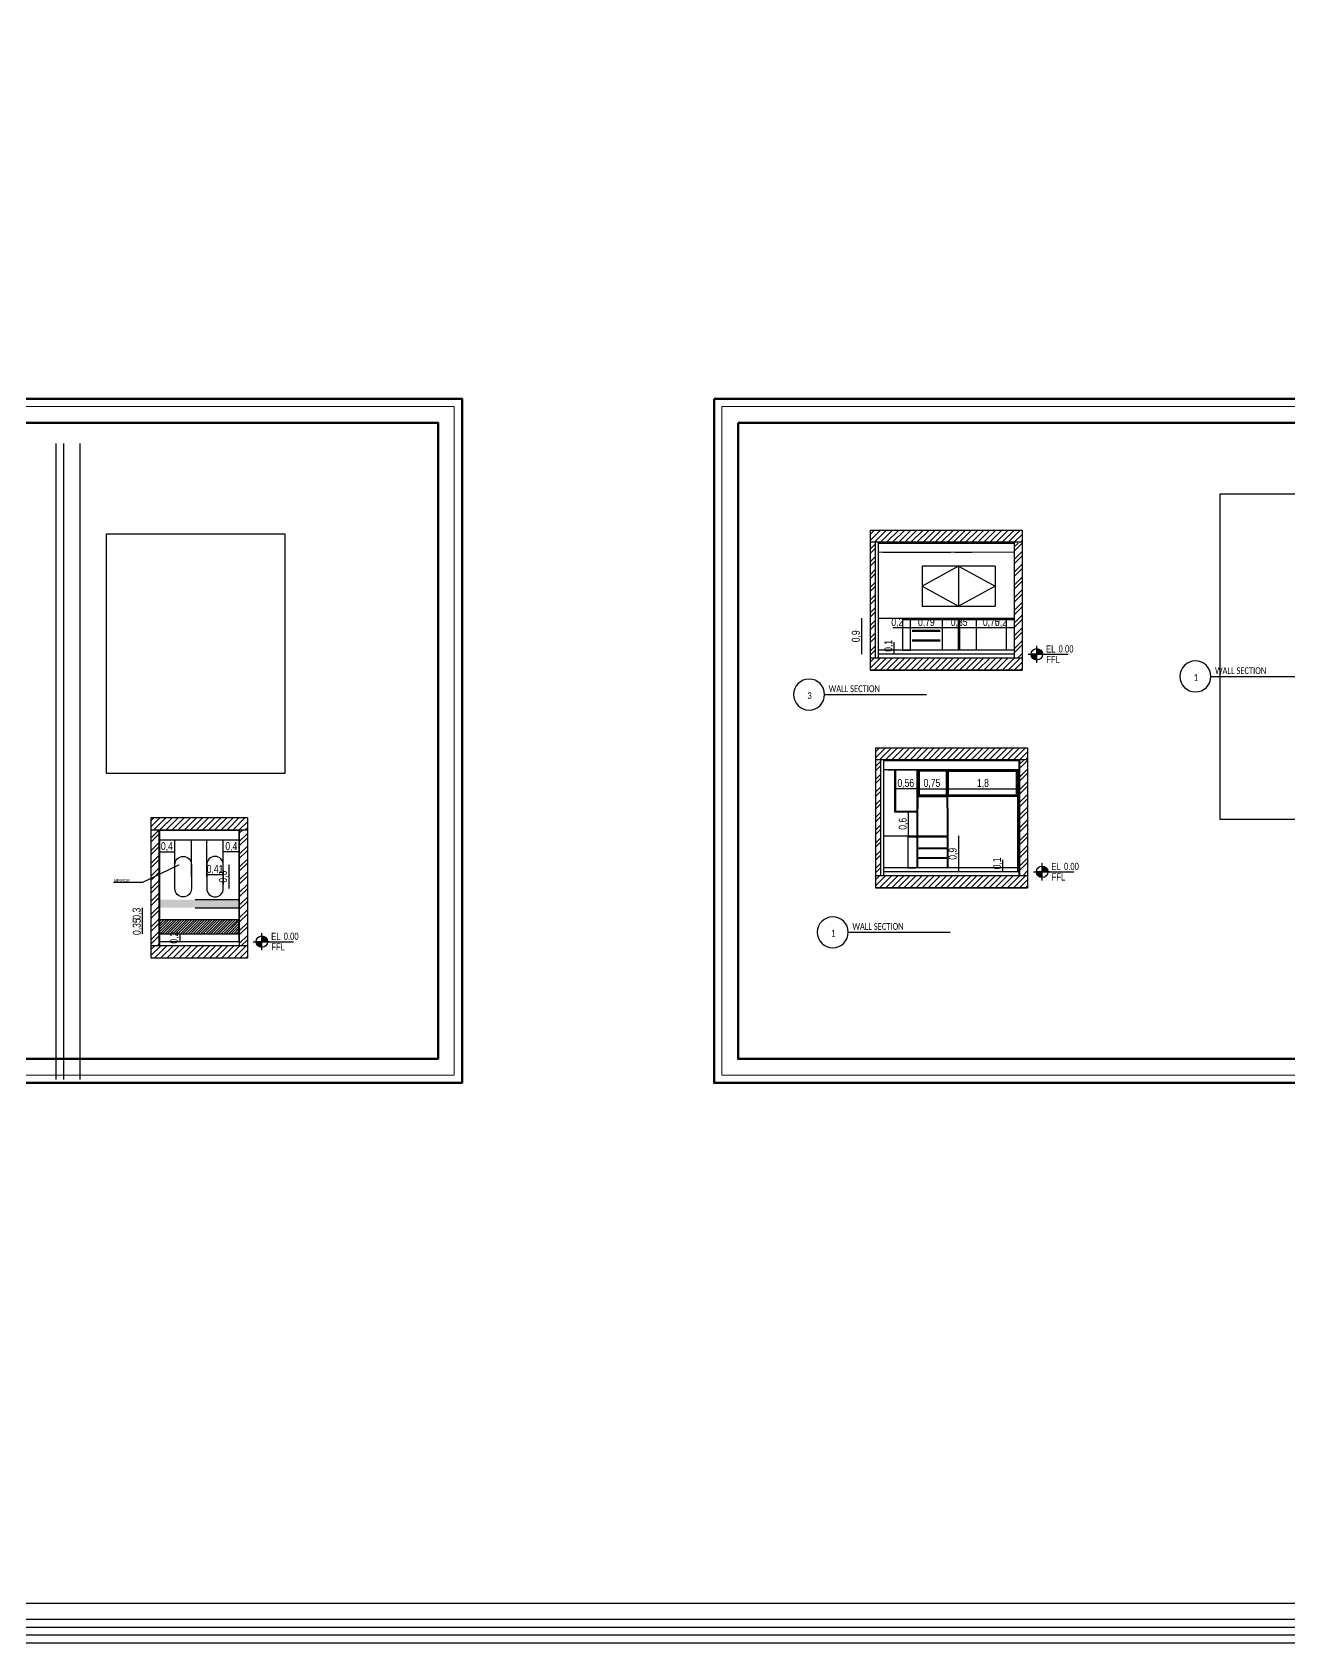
# Model space of a CAD drawing. Header units: inches. Extents: x -279 to 561, y -345 to 342.
# Drawn here: x -241.7 to -210.31, y -10.68 to 29.58 of the extents above; entities that cross this region are included whole.
import ezdxf
from ezdxf import colors
from ezdxf.entities.mleader import LeaderData, LeaderLine
from ezdxf.enums import TextEntityAlignment as Align
from ezdxf.math import Vec2, Vec3

# ---------------------------------------------------------------- set-up
doc = ezdxf.new("R2010")
doc.units = ezdxf.units.IN
doc.header["$LTSCALE"] = 0.5
doc.header["$MEASUREMENT"] = 0
doc.linetypes.add('ECG_Line-Ptrn-Sold', pattern=[9144001.0, 9144000.0, -1])
for name, color, linetype in [('0.dimins', 6, 'Continuous'), ('A-ANNO-LEVL-100', 7, 'Continuous'), ('A-ANNO-SYMB', 3, 'Continuous'), ('CADER', 7, 'Continuous'), ('TEXT', 3, 'Continuous'), ('WAL', 7, 'Continuous'), ('WallHatch-ALCHEMY', 7, 'Continuous'), ('WATER', 50, 'Continuous')]:
    doc.layers.add(name, color=color, linetype=linetype)
for name, color, linetype, lineweight in [('A-ANNO-NOTE', 131, 'ECG_Line-Ptrn-Sold', 13), ('A-WALL', 113, 'Continuous', 13), ('G-ANNO-HLIN', 5, 'Continuous', 50)]:
    doc.layers.add(name, color=color, linetype=linetype, lineweight=lineweight)
doc.styles.add('ROM', font='AGENCYR.TTF', dxfattribs={"width": 0.8})
doc.styles.get("Standard").update_dxf_attribs({"font": 'arial.ttf'})
doc.styles.add('T25-100', font='calibri.ttf', dxfattribs={"width": 0.8, "height": 250})
doc.styles.add('T25-50', font='STENCIL.shx', dxfattribs={"height": 0.125})
doc.styles.add('T35-100', font='calibri.ttf', dxfattribs={"width": 0.8, "height": 350})
doc.dimstyles.new('Copy(9) of ISO-25', dxfattribs={"dimtxt": 0.2, "dimasz": 0.02, "dimexe": 0.05, "dimexo": 0.05, "dimgap": 0.02, "dimtad": 1, "dimtxsty": 'ROM', "dimblk": 'ARCHTICK', "dimcen": 0.03, "dimse1": 1, "dimse2": 1, "dimclrd": 248, "dimclrt": 248, "dimadec": 0, "dimazin": 0, "dimtfac": 1, "dimtmove": 0, "dimatfit": 3, "dimldrblk": 'DOT', "dimfxl": 1, "dimarcsym": 0})
picture_1 = doc.add_image_def('image28.jpg', size_in_pixel=(2356, 2160))
picture_2 = doc.add_image_def('image29.jpg', size_in_pixel=(1359, 1830))

# ---------------------------------------------------------------- blocks, each defined once
blk = doc.blocks.new('*U473')
h = blk.add_hatch(color=256)
h.dxf.hatch_style = 1
h.paths.add_polyline_path([(0, 50), (0, 0), (50, 0, 0.414214)])
h.paths.add_polyline_path([(0, 0), (-50, 0, 0.414214), (0, -50)])
for p, q in [((-75, 0), (63, 0)), ((63, 0), (-50, 0)), ((0, -75), (0, 75)), ((0, 0), (275, 0))]:
    blk.add_line(p, q)
blk.add_circle((0, 0), 50)
at = {"style": 'T25-50', "width": 0.8}
for s, p in [('EL', (81, 15)), ('FFL', (83, -76))]:
    blk.add_text(s, height=62.5, dxfattribs=at).set_placement(p)
blk.add_attdef('LEVEL', (190, 16), '', height=62.5, dxfattribs=at)
blk = doc.blocks.new('_ArchTick')
at = {"color": 0, "linetype": 'ByBlock', "const_width": 0.15}
blk.add_lwpolyline([(-0.5, -0.5), (0.5, 0.5)], dxfattribs=at)
blk = doc.blocks.new('*D813')
at = {"layer": 'Defpoints', "color": 0, "transparency": 16777216}
for p in [(-217.367, 14.747), (-217.367, 14.687), (-217.168, 14.747)]:
    blk.add_point(p, dxfattribs=at)
at = {"layer": 'WAL', "color": 248, "lineweight": -2, "transparency": 16777216}
for p, q in [((-217.367, 14.687), (-217.612, 14.687)), ((-217.168, 14.687), (-217.367, 14.687))]:
    blk.add_line(p, q, dxfattribs=at)
at = {"layer": 'WAL', "color": 248, "lineweight": -2, "transparency": 16777216, "xscale": 0.02, "yscale": 0.02, "zscale": 0.02, "rotation": 180}
blk.add_blockref('_ArchTick', (-217.367, 14.687), dxfattribs=at)
at = {"layer": 'WAL', "color": 248, "lineweight": -2, "transparency": 16777216, "xscale": 0.02, "yscale": 0.02, "zscale": 0.02}
blk.add_blockref('_ArchTick', (-217.168, 14.687), dxfattribs=at)
at = {"layer": 'WAL', "color": 248, "transparency": 16777216, "insert": (-217.499, 14.814), "char_height": 0.2, "attachment_point": 5, "style": 'ROM'}
blk.add_mtext('0,2', dxfattribs=at)
blk = doc.blocks.new('_DOT')
at = {"color": 0, "linetype": 'ByBlock'}
blk.add_line((-0.5, 0), (-1, 0), dxfattribs=at)
at = {"color": 0, "linetype": 'ByBlock', "const_width": 0.5}
blk.add_lwpolyline([(-0.25, 0, 1), (0.25, 0, 1)], format="xyb", close=True, dxfattribs=at)
blk = doc.blocks.new('*D814')
at = {"layer": 'Defpoints', "color": 0, "transparency": 16777216}
for p in [(-218.117, 14.778), (-218.117, 14.687), (-217.367, 14.761)]:
    blk.add_point(p, dxfattribs=at)
at = {"layer": 'WAL', "color": 248, "lineweight": -2, "transparency": 16777216}
blk.add_line((-217.367, 14.687), (-218.117, 14.687), dxfattribs=at)
at = {"layer": 'WAL', "color": 248, "lineweight": -2, "transparency": 16777216, "xscale": 0.02, "yscale": 0.02, "zscale": 0.02, "rotation": 180}
blk.add_blockref('_ArchTick', (-218.117, 14.687), dxfattribs=at)
at = {"layer": 'WAL', "color": 248, "lineweight": -2, "transparency": 16777216, "xscale": 0.02, "yscale": 0.02, "zscale": 0.02}
blk.add_blockref('_ArchTick', (-217.367, 14.687), dxfattribs=at)
at = {"layer": 'WAL', "color": 248, "transparency": 16777216, "insert": (-217.742, 14.814), "char_height": 0.2, "attachment_point": 5, "style": 'ROM'}
blk.add_mtext('0,75', dxfattribs=at)
blk = doc.blocks.new('*D815')
at = {"layer": 'Defpoints', "color": 0, "transparency": 16777216}
for p in [(-218.97, 14.835), (-218.97, 14.687), (-218.117, 14.835)]:
    blk.add_point(p, dxfattribs=at)
at = {"layer": 'WAL', "color": 248, "lineweight": -2, "transparency": 16777216}
blk.add_line((-218.117, 14.687), (-218.97, 14.687), dxfattribs=at)
at = {"layer": 'WAL', "color": 248, "lineweight": -2, "transparency": 16777216, "xscale": 0.02, "yscale": 0.02, "zscale": 0.02, "rotation": 180}
blk.add_blockref('_ArchTick', (-218.97, 14.687), dxfattribs=at)
at = {"layer": 'WAL', "color": 248, "lineweight": -2, "transparency": 16777216, "xscale": 0.02, "yscale": 0.02, "zscale": 0.02}
blk.add_blockref('_ArchTick', (-218.117, 14.687), dxfattribs=at)
at = {"layer": 'WAL', "color": 248, "transparency": 16777216, "insert": (-218.543, 14.814), "char_height": 0.2, "attachment_point": 5, "style": 'ROM'}
blk.add_mtext('0,85', dxfattribs=at)
blk = doc.blocks.new('*D816')
at = {"layer": 'Defpoints', "color": 0, "transparency": 16777216}
for p in [(-219.757, 14.824), (-219.757, 14.687), (-218.97, 14.778)]:
    blk.add_point(p, dxfattribs=at)
at = {"layer": 'WAL', "color": 248, "lineweight": -2, "transparency": 16777216}
blk.add_line((-218.97, 14.687), (-219.757, 14.687), dxfattribs=at)
at = {"layer": 'WAL', "color": 248, "lineweight": -2, "transparency": 16777216, "xscale": 0.02, "yscale": 0.02, "zscale": 0.02, "rotation": 180}
blk.add_blockref('_ArchTick', (-219.757, 14.687), dxfattribs=at)
at = {"layer": 'WAL', "color": 248, "lineweight": -2, "transparency": 16777216, "xscale": 0.02, "yscale": 0.02, "zscale": 0.02}
blk.add_blockref('_ArchTick', (-218.97, 14.687), dxfattribs=at)
at = {"layer": 'WAL', "color": 248, "transparency": 16777216, "insert": (-219.363, 14.814), "char_height": 0.2, "attachment_point": 5, "style": 'ROM'}
blk.add_mtext('0,79', dxfattribs=at)
blk = doc.blocks.new('*D817')
at = {"layer": 'Defpoints', "color": 0, "transparency": 16777216}
for p in [(-219.957, 14.816), (-219.957, 14.687), (-219.757, 14.816)]:
    blk.add_point(p, dxfattribs=at)
at = {"layer": 'WAL', "color": 248, "lineweight": -2, "transparency": 16777216}
for p, q in [((-219.957, 14.687), (-220.201, 14.687)), ((-219.757, 14.687), (-219.957, 14.687))]:
    blk.add_line(p, q, dxfattribs=at)
at = {"layer": 'WAL', "color": 248, "lineweight": -2, "transparency": 16777216, "xscale": 0.02, "yscale": 0.02, "zscale": 0.02, "rotation": 180}
blk.add_blockref('_ArchTick', (-219.957, 14.687), dxfattribs=at)
at = {"layer": 'WAL', "color": 248, "lineweight": -2, "transparency": 16777216, "xscale": 0.02, "yscale": 0.02, "zscale": 0.02}
blk.add_blockref('_ArchTick', (-219.757, 14.687), dxfattribs=at)
at = {"layer": 'WAL', "color": 248, "transparency": 16777216, "insert": (-220.089, 14.814), "char_height": 0.2, "attachment_point": 5, "style": 'ROM'}
blk.add_mtext('0,2', dxfattribs=at)
blk = doc.blocks.new('*D824')
at = {"layer": 'Defpoints', "color": 0, "transparency": 16777216}
for p in [(-237.342, 8.55), (-237.342, 8.516), (-236.929, 8.55)]:
    blk.add_point(p, dxfattribs=at)
at = {"layer": 'WAL', "color": 248, "lineweight": -2, "transparency": 16777216}
blk.add_line((-236.929, 8.516), (-237.342, 8.516), dxfattribs=at)
at = {"layer": 'WAL', "color": 248, "lineweight": -2, "transparency": 16777216, "xscale": 0.02, "yscale": 0.02, "zscale": 0.02, "rotation": 180}
blk.add_blockref('_ArchTick', (-237.342, 8.516), dxfattribs=at)
at = {"layer": 'WAL', "color": 248, "lineweight": -2, "transparency": 16777216, "xscale": 0.02, "yscale": 0.02, "zscale": 0.02}
blk.add_blockref('_ArchTick', (-236.929, 8.516), dxfattribs=at)
at = {"layer": 'WAL', "color": 248, "transparency": 16777216, "insert": (-237.135, 8.643), "char_height": 0.2, "attachment_point": 5, "style": 'ROM'}
blk.add_mtext('0,41', dxfattribs=at)
blk = doc.blocks.new('*D825')
at = {"layer": 'Defpoints', "color": 0, "transparency": 16777216}
for p in [(-236.929, 8.766), (-236.929, 8.17), (-236.79, 8.17)]:
    blk.add_point(p, dxfattribs=at)
at = {"layer": 'WAL', "color": 248, "lineweight": -2, "transparency": 16777216}
blk.add_line((-236.79, 8.766), (-236.79, 8.17), dxfattribs=at)
at = {"layer": 'WAL', "color": 248, "lineweight": -2, "transparency": 16777216, "xscale": 0.02, "yscale": 0.02, "zscale": 0.02}
for p, rotation in [((-236.79, 8.766), 90), ((-236.79, 8.17), 270)]:
    blk.add_blockref('_ArchTick', p, dxfattribs=dict(at, rotation=rotation))
at = {"layer": 'WAL', "color": 248, "transparency": 16777216, "insert": (-236.918, 8.468), "char_height": 0.2, "attachment_point": 5, "rotation": 90, "style": 'ROM'}
blk.add_mtext('0,6', dxfattribs=at)
blk = doc.blocks.new('*D801')
at = {"layer": 'Defpoints', "color": 0, "transparency": 16777216}
for p in [(-237.789, 7.043), (-238.337, 6.843), (-238.019, 6.843)]:
    blk.add_point(p, dxfattribs=at)
at = {"layer": 'WAL', "color": 248, "lineweight": -2, "transparency": 16777216}
blk.add_line((-238.019, 7.043), (-238.019, 6.843), dxfattribs=at)
at = {"layer": 'WAL', "color": 248, "lineweight": -2, "transparency": 16777216, "xscale": 0.02, "yscale": 0.02, "zscale": 0.02}
for p, rotation in [((-238.019, 7.043), 90), ((-238.019, 6.843), 270)]:
    blk.add_blockref('_ArchTick', p, dxfattribs=dict(at, rotation=rotation))
at = {"layer": 'WAL', "color": 248, "transparency": 16777216, "insert": (-238.146, 6.943), "char_height": 0.2, "attachment_point": 5, "rotation": 90, "style": 'ROM'}
blk.add_mtext('0,2', dxfattribs=at)
blk = doc.blocks.new('*D802')
at = {"layer": 'Defpoints', "color": 0, "transparency": 16777216}
for p in [(-238.947, 7.393), (-238.526, 7.393), (-238.526, 7.043)]:
    blk.add_point(p, dxfattribs=at)
at = {"layer": 'WAL', "color": 248, "lineweight": -2, "transparency": 16777216}
blk.add_line((-238.947, 7.043), (-238.947, 7.393), dxfattribs=at)
at = {"layer": 'WAL', "color": 248, "lineweight": -2, "transparency": 16777216, "xscale": 0.02, "yscale": 0.02, "zscale": 0.02}
for p, rotation in [((-238.947, 7.393), 90), ((-238.947, 7.043), 270)]:
    blk.add_blockref('_ArchTick', p, dxfattribs=dict(at, rotation=rotation))
at = {"layer": 'WAL', "color": 248, "transparency": 16777216, "insert": (-239.074, 7.218), "char_height": 0.2, "attachment_point": 5, "rotation": 90, "style": 'ROM'}
blk.add_mtext('0,35', dxfattribs=at)
blk = doc.blocks.new('*D803')
at = {"layer": 'Defpoints', "color": 0, "transparency": 16777216}
for p in [(-238.949, 7.693), (-238.296, 7.693), (-238.296, 7.393)]:
    blk.add_point(p, dxfattribs=at)
at = {"layer": 'WAL', "color": 248, "lineweight": -2, "transparency": 16777216}
blk.add_line((-238.949, 7.393), (-238.949, 7.693), dxfattribs=at)
at = {"layer": 'WAL', "color": 248, "lineweight": -2, "transparency": 16777216, "xscale": 0.02, "yscale": 0.02, "zscale": 0.02}
for p, rotation in [((-238.949, 7.693), 90), ((-238.949, 7.393), 270)]:
    blk.add_blockref('_ArchTick', p, dxfattribs=dict(at, rotation=rotation))
at = {"layer": 'WAL', "color": 248, "transparency": 16777216, "insert": (-239.077, 7.543), "char_height": 0.2, "attachment_point": 5, "rotation": 90, "style": 'ROM'}
blk.add_mtext('0,3', dxfattribs=at)
blk = doc.blocks.new('*D826')
at = {"layer": 'Defpoints', "color": 0, "transparency": 16777216}
for p in [(-236.929, 9.087), (-236.929, 9.087), (-236.529, 9.087)]:
    blk.add_point(p, dxfattribs=at)
at = {"layer": 'WAL', "color": 248, "lineweight": -2, "transparency": 16777216}
blk.add_line((-236.529, 9.087), (-236.929, 9.087), dxfattribs=at)
at = {"layer": 'WAL', "color": 248, "lineweight": -2, "transparency": 16777216, "xscale": 0.02, "yscale": 0.02, "zscale": 0.02, "rotation": 180}
blk.add_blockref('_ArchTick', (-236.929, 9.087), dxfattribs=at)
at = {"layer": 'WAL', "color": 248, "lineweight": -2, "transparency": 16777216, "xscale": 0.02, "yscale": 0.02, "zscale": 0.02}
blk.add_blockref('_ArchTick', (-236.529, 9.087), dxfattribs=at)
at = {"layer": 'WAL', "color": 248, "transparency": 16777216, "insert": (-236.729, 9.214), "char_height": 0.2, "attachment_point": 5, "style": 'ROM'}
blk.add_mtext('0,4', dxfattribs=at)
blk = doc.blocks.new('*D827')
at = {"layer": 'Defpoints', "color": 0, "transparency": 16777216}
for p in [(-238.539, 9.056), (-238.139, 9.087), (-238.139, 9.056)]:
    blk.add_point(p, dxfattribs=at)
at = {"layer": 'WAL', "color": 248, "lineweight": -2, "transparency": 16777216}
blk.add_line((-238.539, 9.087), (-238.139, 9.087), dxfattribs=at)
at = {"layer": 'WAL', "color": 248, "lineweight": -2, "transparency": 16777216, "xscale": 0.02, "yscale": 0.02, "zscale": 0.02, "rotation": 180}
blk.add_blockref('_ArchTick', (-238.539, 9.087), dxfattribs=at)
at = {"layer": 'WAL', "color": 248, "lineweight": -2, "transparency": 16777216, "xscale": 0.02, "yscale": 0.02, "zscale": 0.02}
blk.add_blockref('_ArchTick', (-238.139, 9.087), dxfattribs=at)
at = {"layer": 'WAL', "color": 248, "transparency": 16777216, "insert": (-238.339, 9.214), "char_height": 0.2, "attachment_point": 5, "style": 'ROM'}
blk.add_mtext('0,4', dxfattribs=at)
blk = doc.blocks.new('*D785')
at = {"layer": '0.dimins', "color": 248, "lineweight": -2, "transparency": 16777216}
blk.add_line((-219.599, 10.666), (-218.849, 10.666), dxfattribs=at)
at = {"layer": 'Defpoints', "color": 0, "transparency": 16777216}
for p in [(-219.599, 10.85), (-218.849, 10.85), (-218.849, 10.666)]:
    blk.add_point(p, dxfattribs=at)
at = {"layer": '0.dimins', "color": 248, "lineweight": -2, "transparency": 16777216, "xscale": 0.02, "yscale": 0.02, "zscale": 0.02, "rotation": 180}
blk.add_blockref('_ArchTick', (-219.599, 10.666), dxfattribs=at)
at = {"layer": '0.dimins', "color": 248, "lineweight": -2, "transparency": 16777216, "xscale": 0.02, "yscale": 0.02, "zscale": 0.02}
blk.add_blockref('_ArchTick', (-218.849, 10.666), dxfattribs=at)
at = {"layer": '0.dimins', "color": 248, "transparency": 16777216, "insert": (-219.224, 10.793), "char_height": 0.2, "attachment_point": 5, "style": 'ROM'}
blk.add_mtext('0,75', dxfattribs=at)
blk = doc.blocks.new('*D786')
at = {"layer": '0.dimins', "color": 248, "lineweight": -2, "transparency": 16777216}
blk.add_line((-218.849, 10.666), (-217.049, 10.666), dxfattribs=at)
at = {"layer": 'Defpoints', "color": 0, "transparency": 16777216}
for p in [(-218.849, 10.797), (-217.049, 10.797), (-217.049, 10.666)]:
    blk.add_point(p, dxfattribs=at)
at = {"layer": '0.dimins', "color": 248, "lineweight": -2, "transparency": 16777216, "xscale": 0.02, "yscale": 0.02, "zscale": 0.02, "rotation": 180}
blk.add_blockref('_ArchTick', (-218.849, 10.666), dxfattribs=at)
at = {"layer": '0.dimins', "color": 248, "lineweight": -2, "transparency": 16777216, "xscale": 0.02, "yscale": 0.02, "zscale": 0.02}
blk.add_blockref('_ArchTick', (-217.049, 10.666), dxfattribs=at)
at = {"layer": '0.dimins', "color": 248, "transparency": 16777216, "insert": (-217.949, 10.793), "char_height": 0.2, "attachment_point": 5, "style": 'ROM'}
blk.add_mtext('1,8', dxfattribs=at)
blk = doc.blocks.new('*D787')
at = {"layer": '0.dimins', "color": 248, "lineweight": -2, "transparency": 16777216}
blk.add_line((-219.599, 10.665), (-220.155, 10.665), dxfattribs=at)
at = {"layer": 'Defpoints', "color": 0, "transparency": 16777216}
for p in [(-220.155, 10.665), (-220.155, 10.652), (-219.599, 10.652)]:
    blk.add_point(p, dxfattribs=at)
at = {"layer": '0.dimins', "color": 248, "lineweight": -2, "transparency": 16777216, "xscale": 0.02, "yscale": 0.02, "zscale": 0.02, "rotation": 180}
blk.add_blockref('_ArchTick', (-220.155, 10.665), dxfattribs=at)
at = {"layer": '0.dimins', "color": 248, "lineweight": -2, "transparency": 16777216, "xscale": 0.02, "yscale": 0.02, "zscale": 0.02}
blk.add_blockref('_ArchTick', (-219.599, 10.665), dxfattribs=at)
at = {"layer": '0.dimins', "color": 248, "transparency": 16777216, "insert": (-219.877, 10.793), "char_height": 0.2, "attachment_point": 5, "style": 'ROM'}
blk.add_mtext('0,56', dxfattribs=at)
blk = doc.blocks.new('*D812')
at = {"layer": 'Defpoints', "color": 0, "transparency": 16777216}
for p in [(-217.263, 14.926), (-220.982, 14.026), (-217.168, 14.026)]:
    blk.add_point(p, dxfattribs=at)
at = {"layer": 'WAL', "color": 248, "lineweight": -2, "transparency": 16777216}
blk.add_line((-220.982, 14.926), (-220.982, 14.026), dxfattribs=at)
at = {"layer": 'WAL', "color": 248, "lineweight": -2, "transparency": 16777216, "xscale": 0.02, "yscale": 0.02, "zscale": 0.02}
for p, rotation in [((-220.982, 14.926), 90), ((-220.982, 14.026), 270)]:
    blk.add_blockref('_ArchTick', p, dxfattribs=dict(at, rotation=rotation))
at = {"layer": 'WAL', "color": 248, "transparency": 16777216, "insert": (-221.109, 14.476), "char_height": 0.2, "attachment_point": 5, "rotation": 90, "style": 'ROM'}
blk.add_mtext('0,9', dxfattribs=at)
blk = doc.blocks.new('*D788')
at = {"layer": 'Defpoints', "color": 0, "transparency": 16777216}
for p in [(-214.842, 9.49), (-218.561, 8.59), (-214.747, 8.59)]:
    blk.add_point(p, dxfattribs=at)
at = {"layer": 'WAL', "color": 248, "lineweight": -2, "transparency": 16777216}
blk.add_line((-218.561, 9.49), (-218.561, 8.59), dxfattribs=at)
at = {"layer": 'WAL', "color": 248, "lineweight": -2, "transparency": 16777216, "xscale": 0.02, "yscale": 0.02, "zscale": 0.02}
for p, rotation in [((-218.561, 9.49), 90), ((-218.561, 8.59), 270)]:
    blk.add_blockref('_ArchTick', p, dxfattribs=dict(at, rotation=rotation))
at = {"layer": 'WAL', "color": 248, "transparency": 16777216, "insert": (-218.688, 9.04), "char_height": 0.2, "attachment_point": 5, "rotation": 90, "style": 'ROM'}
blk.add_mtext('0,9', dxfattribs=at)
blk = doc.blocks.new('*D789')
at = {"layer": 'Defpoints', "color": 0, "transparency": 16777216}
for p in [(-219.81, 10.09), (-219.807, 10.09), (-219.807, 9.49)]:
    blk.add_point(p, dxfattribs=at)
at = {"layer": 'WAL', "color": 248, "lineweight": -2, "transparency": 16777216}
blk.add_line((-219.81, 9.49), (-219.81, 10.09), dxfattribs=at)
at = {"layer": 'WAL', "color": 248, "lineweight": -2, "transparency": 16777216, "xscale": 0.02, "yscale": 0.02, "zscale": 0.02}
for p, rotation in [((-219.81, 10.09), 90), ((-219.81, 9.49), 270)]:
    blk.add_blockref('_ArchTick', p, dxfattribs=dict(at, rotation=rotation))
at = {"layer": 'WAL', "color": 248, "transparency": 16777216, "insert": (-219.937, 9.79), "char_height": 0.2, "attachment_point": 5, "rotation": 90, "style": 'ROM'}
blk.add_mtext('0,6', dxfattribs=at)
blk = doc.blocks.new('*D806')
at = {"layer": 'Defpoints', "color": 0, "transparency": 16777216}
for p in [(-221.124, 14.126), (-220.169, 14.126), (-221.124, 14.026)]:
    blk.add_point(p, dxfattribs=at)
at = {"layer": 'WAL', "color": 248, "lineweight": -2, "transparency": 16777216}
for p, q in [((-220.169, 14.126), (-220.169, 14.328)), ((-220.169, 14.026), (-220.169, 14.126))]:
    blk.add_line(p, q, dxfattribs=at)
at = {"layer": 'WAL', "color": 248, "lineweight": -2, "transparency": 16777216, "xscale": 0.02, "yscale": 0.02, "zscale": 0.02}
for p, rotation in [((-220.169, 14.126), 90), ((-220.169, 14.026), 270)]:
    blk.add_blockref('_ArchTick', p, dxfattribs=dict(at, rotation=rotation))
at = {"layer": 'WAL', "color": 248, "transparency": 16777216, "insert": (-220.296, 14.237), "char_height": 0.2, "attachment_point": 5, "rotation": 90, "style": 'ROM'}
blk.add_mtext('0,1', dxfattribs=at)
blk = doc.blocks.new('*D807')
at = {"layer": 'Defpoints', "color": 0, "transparency": 16777216}
for p in [(-218.41, 8.691), (-218.41, 8.591), (-217.454, 8.691)]:
    blk.add_point(p, dxfattribs=at)
at = {"layer": 'WAL', "color": 248, "lineweight": -2, "transparency": 16777216}
for p, q in [((-217.454, 8.691), (-217.454, 8.892)), ((-217.454, 8.591), (-217.454, 8.691))]:
    blk.add_line(p, q, dxfattribs=at)
at = {"layer": 'WAL', "color": 248, "lineweight": -2, "transparency": 16777216, "xscale": 0.02, "yscale": 0.02, "zscale": 0.02}
for p, rotation in [((-217.454, 8.691), 90), ((-217.454, 8.591), 270)]:
    blk.add_blockref('_ArchTick', p, dxfattribs=dict(at, rotation=rotation))
at = {"layer": 'WAL', "color": 248, "transparency": 16777216, "insert": (-217.581, 8.801), "char_height": 0.2, "attachment_point": 5, "rotation": 90, "style": 'ROM'}
blk.add_mtext('0,1', dxfattribs=at)
blk = doc.blocks.new('*U472')
at = {"layer": 'A-ANNO-SYMB'}
blk.add_line((800, 0), (6055, 0), dxfattribs=at)
for start, end in [(0, 180), (180, 0)]:
    blk.add_arc((0, 0), 800, start, end, dxfattribs=at)
at = {"style": 'T25-100', "width": 0.8}
blk.add_attdef('SCALE', (1109, -305), '', height=250, dxfattribs=at)
at = {"layer": 'A-ANNO-SYMB', "linetype": 'Continuous', "style": 'T35-100', "width": 0.8}
blk.add_attdef('V_No', text='', height=350, dxfattribs=at).set_placement((23, -49), align=Align.MIDDLE_CENTER)
blk.add_attdef('VIEWNAME', (1012, 125), '', height=350, dxfattribs=at)

msp = doc.modelspace()

# ---------------------------------------------------------------- hatches: boundary and pattern name
at = {"linetype": 'Continuous', "lineweight": -3}
h = msp.add_hatch(dxfattribs=at)
h.set_pattern_fill('ANSI31', scale=0.86)
h.set_pattern_definition([(45, (-296.39096, 178.26143), (-0.07601398, 0.07601398), [])])
h.paths.add_polyline_path([(-220.768, 17.123), (-220.768, 16.828), (-216.968, 16.826), (-216.968, 17.118)])
h = msp.add_hatch(dxfattribs=at)
h.set_pattern_fill('ANSI32', scale=0.6)
h.set_pattern_definition([(45, (-126.18359, 42.82498), (-0.15909903, 0.15909903), []), (45, (-126.07752, 42.82498), (-0.15909903, 0.15909903), [])])
h.paths.add_polyline_path([(-220.768, 13.93), (-220.642, 13.922), (-220.642, 16.826), (-220.768, 16.835)])
h = msp.add_hatch(dxfattribs=at)
h.set_pattern_fill('ANSI32', scale=0.6)
h.set_pattern_definition([(45, (-125.50584, 42.82498), (-0.159099, 0.159099), []), (45, (-125.39977, 42.82498), (-0.159099, 0.159099), [])])
h.paths.add_polyline_path([(-217.168, 13.926), (-216.968, 13.926), (-216.968, 16.813), (-217.168, 16.804)])
h = msp.add_hatch(dxfattribs=at)
h.set_pattern_fill('ANSI31', scale=0.86)
h.set_pattern_definition([(45, (-121.82427, 43.14261), (-0.07601398, 0.07601398), [])])
h.paths.add_polyline_path([(-220.768, 13.926), (-220.768, 13.626), (-216.968, 13.626), (-216.968, 13.926)])
h = msp.add_hatch(dxfattribs=at)
h.set_pattern_fill('ANSI31', scale=0.86)
h.set_pattern_definition([(45, (-296.25662, 172.82562), (-0.07601398, 0.07601398), [])])
h.paths.add_polyline_path([(-220.633, 11.687), (-220.633, 11.393), (-216.833, 11.39), (-216.833, 11.682)])
h = msp.add_hatch(dxfattribs=at)
h.set_pattern_fill('ANSI32', scale=0.6)
h.set_pattern_definition([(45, (-126.04925, 37.38917), (-0.15909903, 0.15909903), []), (45, (-125.94318, 37.38917), (-0.15909903, 0.15909903), [])])
h.paths.add_polyline_path([(-220.633, 8.495), (-220.508, 8.486), (-220.508, 11.39), (-220.633, 11.399)])
h = msp.add_hatch(dxfattribs=at)
h.set_pattern_fill('ANSI32', scale=0.6)
h.set_pattern_definition([(45, (-125.3715, 37.38917), (-0.159099, 0.159099), []), (45, (-125.26543, 37.38917), (-0.159099, 0.159099), [])])
h.paths.add_polyline_path([(-217.033, 8.49), (-216.833, 8.49), (-216.833, 11.377), (-217.033, 11.368)])
h = msp.add_hatch(dxfattribs=at)
h.set_pattern_fill('ANSI31', scale=0.86)
h.set_pattern_definition([(45, (-325.93931, 171.07836), (-0.07601398, 0.07601398), [])])
h.paths.add_polyline_path([(-236.329, 9.944), (-238.739, 9.935), (-238.739, 9.635), (-236.329, 9.644), (-231.714, 9.644), (-236.329, 9.644)])
h = msp.add_hatch(dxfattribs=at)
h.set_pattern_fill('ANSI32', scale=0.6)
h.set_pattern_definition([(45, (-179.1214, 35.95954), (-0.159099, 0.159099), []), (45, (-179.01534, 35.95954), (-0.159099, 0.159099), [])])
h.paths.add_polyline_path([(-238.739, 6.743), (-238.539, 6.743), (-238.539, 9.643), (-238.739, 9.643)])
h = msp.add_hatch(dxfattribs=at)
h.set_pattern_fill('ANSI32', scale=0.6)
h.set_pattern_definition([(45, (-178.41276, 35.95954), (-0.159099, 0.159099), []), (45, (-178.3067, 35.95954), (-0.159099, 0.159099), [])])
h.paths.add_polyline_path([(-236.329, 6.743), (-236.529, 6.743), (-236.529, 9.643), (-236.329, 9.643)])
h = msp.add_hatch(dxfattribs=at)
h.set_pattern_fill('ANSI31', scale=0.86)
h.set_pattern_definition([(45, (-121.68993, 37.7068), (-0.07601398, 0.07601398), [])])
h.paths.add_polyline_path([(-220.633, 8.49), (-220.633, 8.19), (-216.833, 8.19), (-216.833, 8.49)])
h = msp.add_hatch(dxfattribs=at)
h.set_pattern_fill('ANSI31', scale=0.86)
h.set_pattern_definition([(45, (-137.21256, 35.95954), (-0.07601398, 0.07601398), [])])
h.paths.add_polyline_path([(-231.577, 6.743), (-238.739, 6.743), (-238.739, 6.443), (-236.329, 6.443), (-236.329, 6.743)])
at = {"layer": 'WallHatch-ALCHEMY', "transparency": 33554687}
h = msp.add_hatch(color=7, dxfattribs=at)
h.dxf.hatch_style = 1
h.paths.add_polyline_path([(-236.554, 7.893), (-238.526, 7.893), (-238.526, 7.693), (-236.554, 7.693)])
at = {"layer": 'WATER'}
h = msp.add_hatch(dxfattribs=at)
h.set_pattern_fill('ANSI31', color=32, scale=0.36)
h.set_pattern_definition([(45, (209.277558, 158.334486), (-0.031819805, 0.031819805), [])])
h.paths.add_polyline_path([(-237.57, 7.393), (-238.526, 7.393), (-238.526, 7.043), (-236.554, 7.043), (-236.554, 7.393)])

# ---------------------------------------------------------------- linework, layer by layer
for p, q in [((-241.117, 19.295), (-241.117, 3.395)), ((-240.922, 19.295), (-240.922, 3.395)), ((-240.518, 19.295), (-240.518, 3.395)), ((-220.768, 17.126), (-220.768, 13.626)), ((-220.768, 17.126), (-220.768, 13.626)), ((-220.768, 17.126), (-216.968, 17.126)), ((-216.968, 17.126), (-216.968, 13.626)), ((-216.968, 17.126), (-216.968, 13.626)), ((-216.968, 16.826), (-220.768, 16.826)), ((-220.642, 16.826), (-220.642, 13.926)), ((-220.568, 16.826), (-220.568, 13.926)), ((-220.567, 16.826), (-220.567, 13.926)), ((-220.459, 16.576), (-218.753, 16.576)), ((-219.472, 16.576), (-219.472, 16.576)), ((-218.648, 16.576), (-218.228, 16.576)), ((-217.168, 16.826), (-217.168, 13.926)), ((-217.168, 16.826), (-217.168, 13.926)), ((-216.968, 16.826), (-216.968, 13.926)), ((-219.472, 16.226), (-219.472, 15.226)), ((-217.643, 16.226), (-219.472, 16.226)), ((-218.558, 16.226), (-219.472, 15.726)), ((-218.558, 16.226), (-218.558, 15.226)), ((-218.558, 16.226), (-217.643, 15.726)), ((-217.643, 16.226), (-217.643, 15.226)), ((-219.472, 15.726), (-218.558, 15.226)), ((-217.643, 15.726), (-218.558, 15.226)), ((-220.567, 14.926), (-217.168, 14.926)), ((-219.957, 14.926), (-219.957, 14.126)), ((-219.472, 15.226), (-217.643, 15.226)), ((-219.757, 14.126), (-219.757, 14.89)), ((-219.718, 14.626), (-219.018, 14.626)), ((-219.718, 14.608), (-219.018, 14.608)), ((-219.617, 14.626), (-219.018, 14.626)), ((-219.617, 14.608), (-219.018, 14.608)), ((-218.97, 14.89), (-218.97, 14.126)), ((-218.563, 14.126), (-218.563, 14.89)), ((-218.527, 14.126), (-218.527, 14.89)), ((-218.117, 14.89), (-218.117, 14.126)), ((-217.367, 14.89), (-217.367, 14.126)), ((-219.957, 14.126), (-219.757, 14.126)), ((-219.018, 14.376), (-219.718, 14.376)), ((-219.018, 14.358), (-219.718, 14.358)), ((-219.018, 14.376), (-219.617, 14.376)), ((-219.018, 14.358), (-219.617, 14.358)), ((-216.968, 13.626), (-220.768, 13.626)), ((-218.98, 13.626), (-220.768, 13.626)), ((-220.633, 11.69), (-220.633, 8.19)), ((-220.633, 11.69), (-220.633, 8.19)), ((-220.633, 11.69), (-216.833, 11.69)), ((-216.833, 11.69), (-216.833, 8.19)), ((-216.833, 11.69), (-216.833, 8.19)), ((-216.833, 11.39), (-220.633, 11.39)), ((-220.508, 11.39), (-220.508, 8.49)), ((-220.433, 11.39), (-220.433, 8.49)), ((-220.432, 11.39), (-220.432, 8.49)), ((-217.049, 11.373), (-217.049, 8.49)), ((-217.033, 11.39), (-217.033, 8.49)), ((-217.033, 11.39), (-217.033, 8.49)), ((-216.833, 11.39), (-216.833, 8.49)), ((-220.325, 11.14), (-218.619, 11.14)), ((-220.155, 11.14), (-220.155, 10.09)), ((-220.137, 11.14), (-220.137, 10.09)), ((-219.599, 11.14), (-219.599, 8.69)), ((-219.599, 11.14), (-219.599, 9.823)), ((-219.338, 11.14), (-219.338, 11.14)), ((-218.514, 11.14), (-218.094, 11.14)), ((-217.068, 11.138), (-217.068, 9.591)), ((-217.068, 11.138), (-217.068, 8.59)), ((-219.599, 10.473), (-219.599, 8.69)), ((-218.813, 10.508), (-219.577, 10.508)), ((-219.577, 10.472), (-218.844, 10.472)), ((-218.826, 10.49), (-219.559, 10.49)), ((-217.087, 10.472), (-218.849, 10.472)), ((-220.155, 10.108), (-219.599, 10.108)), ((-220.155, 10.09), (-219.599, 10.09)), ((-219.577, 8.69), (-219.577, 10.173)), ((-218.844, 10.191), (-218.844, 8.691)), ((-218.844, 10.173), (-218.826, 10.173)), ((-218.826, 10.173), (-218.826, 8.69)), ((-238.739, 9.943), (-238.739, 6.443)), ((-236.329, 9.943), (-238.739, 9.943)), ((-236.329, 9.943), (-236.329, 6.443)), ((-236.329, 9.943), (-236.329, 6.443)), ((-236.329, 9.943), (-236.329, 6.443)), ((-236.329, 9.943), (-236.329, 6.443)), ((-236.329, 9.943), (-236.329, 6.443)), ((-238.739, 9.643), (-236.329, 9.643)), ((-238.539, 9.625), (-238.539, 6.743)), ((-238.526, 9.625), (-238.526, 6.743)), ((-238.526, 9.392), (-236.542, 9.392)), ((-238.139, 8.55), (-238.139, 9.392)), ((-237.726, 8.468), (-237.726, 9.392)), ((-237.342, 8.468), (-237.342, 9.392)), ((-236.929, 8.55), (-236.929, 9.392)), ((-236.542, 9.625), (-236.542, 6.843)), ((-236.53, 9.643), (-236.53, 6.743)), ((-236.53, 9.392), (-236.529, 9.392)), ((-236.529, 9.643), (-236.529, 6.743)), ((-236.529, 9.643), (-236.529, 6.743)), ((-236.529, 9.625), (-236.529, 6.743)), ((-220.432, 9.49), (-218.826, 9.49)), ((-219.822, 9.49), (-219.822, 8.69)), ((-217.087, 9.49), (-217.033, 9.49)), ((-219.561, 9.19), (-218.861, 9.19)), ((-219.561, 9.172), (-218.861, 9.172)), ((-218.861, 8.94), (-219.561, 8.94)), ((-218.861, 8.922), (-219.561, 8.922)), ((-219.46, 9.19), (-218.861, 9.19)), ((-219.46, 9.172), (-218.861, 9.172)), ((-218.861, 8.94), (-219.46, 8.94)), ((-218.861, 8.922), (-219.46, 8.922)), ((-236.929, 8.631), (-236.929, 8.274)), ((-219.822, 8.69), (-219.622, 8.69)), ((-216.833, 8.19), (-220.633, 8.19)), ((-218.845, 8.19), (-220.633, 8.19)), ((-236.541, 7.893), (-237.629, 7.893)), ((-237.629, 7.693), (-236.554, 7.693)), ((-238.03, 6.443), (-236.329, 6.443))]:
    msp.add_line(p, q)
at = {"color": 7}
for p, q in [((-217.168, 16.576), (-220.567, 16.575)), ((-217.168, 14.126), (-220.567, 14.126)), ((-217.168, 14.026), (-220.567, 14.026)), ((-217.033, 11.14), (-220.432, 11.139)), ((-236.529, 9.625), (-238.526, 9.625)), ((-217.033, 8.69), (-220.432, 8.69)), ((-217.033, 8.59), (-220.432, 8.59)), ((-236.529, 6.843), (-238.526, 6.843))]:
    msp.add_line(p, q, dxfattribs=at)
for points in [[(-118.38, 117.42), (-278.574, 117.42), (-278.574, -10.681), (-118.38, -10.681)], [(-118.576, 117.225), (-278.378, 117.225), (-278.378, -10.485), (-118.576, -10.485)], [(-118.771, 117.029), (-278.182, 117.029), (-278.182, -10.289), (-118.771, -10.289)], [(-118.967, 116.833), (-277.987, 116.833), (-277.987, -10.094), (-118.967, -10.094)], [(-119.371, 116.429), (-277.583, 116.429), (-277.583, -9.69), (-119.371, -9.69)], [(-218.849, 11.138), (-217.087, 11.138), (-217.087, 10.472), (-218.849, 10.472)], [(-218.831, 11.12), (-217.105, 11.12), (-217.105, 10.49), (-218.831, 10.49)], [(-218.813, 11.102), (-217.123, 11.102), (-217.123, 10.508), (-218.813, 10.508)]]:
    msp.add_lwpolyline(points, close=True)
for points in [[(-217.168, 14.89), (-219.957, 14.89)], [(-218.844, 10.173), (-218.826, 10.173), (-218.826, 11.138), (-219.577, 11.138), (-219.577, 10.173)], [(-218.844, 10.191), (-218.844, 11.12), (-219.559, 11.12), (-219.559, 10.472)], [(-218.862, 10.472), (-218.862, 11.102), (-219.541, 11.102), (-219.541, 10.472)], [(-217.05, 9.591), (-217.05, 11.139), (-217.086, 11.139), (-217.087, 9.556)], [(-217.05, 9.591), (-217.05, 11.138), (-217.087, 11.138), (-217.087, 8.59)], [(-218.826, 9.455), (-219.822, 9.455)], [(-217.033, 9.455), (-217.087, 9.455)]]:
    msp.add_lwpolyline(points)
at = {"color": 7, "linetype": 'Continuous'}
for points in [[(-216.968, 13.926), (-220.768, 13.926)], [(-220.768, 13.626), (-216.968, 13.626)], [(-216.833, 8.49), (-220.633, 8.49)], [(-220.633, 8.19), (-216.833, 8.19)], [(-236.329, 6.743), (-238.739, 6.743)], [(-238.739, 6.443), (-236.329, 6.443)]]:
    msp.add_lwpolyline(points, dxfattribs=at)
for points in [[(-237.726, 8.17, -1), (-238.139, 8.17), (-238.139, 8.766, -1), (-237.726, 8.766)], [(-237.342, 8.17, 1), (-236.929, 8.17), (-236.929, 8.766, 1), (-237.342, 8.766)]]:
    msp.add_lwpolyline(points, format="xyb", close=True)
at = {"layer": 'A-WALL', "color": 7}
for p, q in [((-238.739, 9.943), (-238.739, 6.443)), ((-238.539, 6.743), (-238.539, 9.643))]:
    msp.add_line(p, q, dxfattribs=at)
at = {"layer": 'CADER', "lineweight": 18}
for points in [[(-256.665, 20.414), (-230.963, 20.414), (-230.963, 3.315), (-256.665, 3.315)], [(-256.469, 20.218), (-231.158, 20.218), (-231.158, 3.51), (-256.469, 3.51)], [(-224.667, 20.414), (-198.964, 20.414), (-198.964, 3.315), (-224.667, 3.315)], [(-224.471, 20.218), (-199.16, 20.218), (-199.16, 3.51), (-224.471, 3.51)]]:
    msp.add_lwpolyline(points, close=True, dxfattribs=at)
at = {"layer": 'G-ANNO-HLIN', "color": 0}
for points in [[(-256.665, 20.414), (-230.963, 20.414), (-230.963, 3.315), (-256.665, 3.315)], [(-224.667, 20.414), (-198.964, 20.414), (-198.964, 3.315), (-224.667, 3.315)], [(-256.066, 19.814), (-231.562, 19.814), (-231.562, 3.914), (-256.066, 3.914)], [(-224.068, 19.814), (-199.564, 19.814), (-199.564, 3.914), (-224.068, 3.914)]]:
    msp.add_lwpolyline(points, close=True, dxfattribs=at)
at = {"layer": 'WATER', "color": 7}
for p, q in [((-220.567, 16.808), (-217.168, 16.808)), ((-220.432, 11.373), (-217.033, 11.373))]:
    msp.add_line(p, q, dxfattribs=at)
at = {"layer": 'WATER', "color": 32, "true_color": 0xcd6928}
msp.add_lwpolyline([(-236.541, 7.393), (-238.526, 7.393), (-238.526, 7.043), (-236.541, 7.043)], close=True, dxfattribs=at)

# ---------------------------------------------------------------- block references
at = {"layer": 'A-ANNO-LEVL-100', "color": 7, "xscale": 0.002869115383497128, "yscale": 0.002869115383497128, "zscale": 0.002869115383497128}
for p in [(-216.605, 14.026), (-216.47, 8.59), (-235.966, 6.843)]:
    msp.add_blockref('*U473', p, dxfattribs=at).add_auto_attribs({'LEVEL': '0.00'})
at = {"layer": 'A-ANNO-NOTE', "color": 5}
ref = msp.add_blockref('*U472', (-212.641, 13.472), dxfattribs=dict(at, xscale=0.0004841673474335064, yscale=0.0004841673474335064, zscale=0.0004841673474335064))
ref.add_attrib('VIEWNAME', 'WALL SECTION ', (-212.151, 13.533), dxfattribs={"layer": 'A-ANNO-SYMB', "linetype": 'Continuous', "height": 0.16946, "style": 'T35-100', "width": 0.8})
ref.add_attrib('V_No', '1', dxfattribs={"layer": 'A-ANNO-SYMB', "linetype": 'Continuous', "height": 0.169, "style": 'T35-100', "width": 0.8}).set_placement((-212.63, 13.448), align=Align.MIDDLE_CENTER)
ref = msp.add_blockref('*U472', (-222.293, 13.021), dxfattribs=dict(at, xscale=0.0004841673474335064, yscale=0.0004841673474335064, zscale=0.0004841673474335064))
ref.add_attrib('VIEWNAME', 'WALL SECTION ', (-221.803, 13.081), dxfattribs={"layer": 'A-ANNO-SYMB', "linetype": 'Continuous', "height": 0.16946, "style": 'T35-100', "width": 0.8})
ref.add_attrib('V_No', '3', dxfattribs={"layer": 'A-ANNO-SYMB', "linetype": 'Continuous', "height": 0.169, "style": 'T35-100', "width": 0.8}).set_placement((-222.282, 12.997), align=Align.MIDDLE_CENTER)
ref = msp.add_blockref('*U472', (-221.701, 7.078), dxfattribs=dict(at, xscale=0.0004841673474335064, yscale=0.0004841673474335064, zscale=0.0004841673474335064))
ref.add_attrib('VIEWNAME', 'WALL SECTION ', (-221.211, 7.139), dxfattribs={"layer": 'A-ANNO-SYMB', "linetype": 'Continuous', "height": 0.16946, "style": 'T35-100', "width": 0.8})
ref.add_attrib('V_No', '1', dxfattribs={"layer": 'A-ANNO-SYMB', "linetype": 'Continuous', "height": 0.169, "style": 'T35-100', "width": 0.8}).set_placement((-221.69, 7.055), align=Align.MIDDLE_CENTER)

# ---------------------------------------------------------------- dimensions: what is measured, and where the dimension line sits
at = {"layer": '0.dimins'}
dim = msp.add_linear_dim(base=(-220.155, 10.665), p1=(-219.599, 10.652), p2=(-220.155, 10.652), dimstyle='Copy(9) of ISO-25', dxfattribs=at)
dim.commit()
dim.dimension.update_dxf_attribs({"geometry": '*D787', "text_midpoint": (-219.877, 10.793)})
for base, p1, p2, picture, middle in [((-218.849, 10.666), (-219.599, 10.85), (-218.849, 10.85), '*D785', (-219.224, 10.793)), ((-217.049, 10.666), (-218.849, 10.797), (-217.049, 10.797), '*D786', (-217.949, 10.793))]:
    dim = msp.add_linear_dim(base=base, p1=p1, p2=p2, angle=180, dimstyle='Copy(9) of ISO-25', dxfattribs=at)
    dim.commit()
    dim.dimension.update_dxf_attribs({"geometry": picture, "text_midpoint": middle})
at = {"layer": 'WAL'}
for base, p1, p2, picture, middle in [((-220.982, 14.026), (-217.263, 14.926), (-217.168, 14.026), '*D812', (-221.109, 14.476)), ((-220.169, 14.126), (-221.124, 14.026), (-221.124, 14.126), '*D806', (-220.296, 14.237)), ((-219.81, 10.09), (-219.807, 9.49), (-219.807, 10.09), '*D789', (-219.937, 9.79)), ((-218.561, 8.59), (-214.842, 9.49), (-214.747, 8.59), '*D788', (-218.688, 9.04)), ((-217.454, 8.691), (-218.41, 8.591), (-218.41, 8.691), '*D807', (-217.581, 8.801)), ((-236.79, 8.17), (-236.929, 8.766), (-236.929, 8.17), '*D825', (-236.918, 8.468)), ((-238.949, 7.693), (-238.296, 7.393), (-238.296, 7.693), '*D803', (-239.077, 7.543)), ((-238.947, 7.393), (-238.526, 7.043), (-238.526, 7.393), '*D802', (-239.074, 7.218))]:
    dim = msp.add_linear_dim(base=base, p1=p1, p2=p2, angle=90, dimstyle='Copy(9) of ISO-25', dxfattribs=at)
    dim.commit()
    dim.dimension.update_dxf_attribs({"geometry": picture, "text_midpoint": middle})
for base, p1, p2, picture, middle in [((-219.957, 14.687), (-219.757, 14.816), (-219.957, 14.816), '*D817', (-220.089, 14.814)), ((-219.757, 14.687), (-218.97, 14.778), (-219.757, 14.824), '*D816', (-219.363, 14.814)), ((-218.97, 14.687), (-218.117, 14.835), (-218.97, 14.835), '*D815', (-218.543, 14.814)), ((-218.117, 14.687), (-217.367, 14.761), (-218.117, 14.778), '*D814', (-217.742, 14.814)), ((-217.367, 14.687), (-217.168, 14.747), (-217.367, 14.747), '*D813', (-217.499, 14.814)), ((-238.139, 9.087), (-238.539, 9.056), (-238.139, 9.056), '*D827', (-238.339, 9.214)), ((-236.929, 9.087), (-236.529, 9.087), (-236.929, 9.087), '*D826', (-236.729, 9.214)), ((-237.342, 8.516), (-236.929, 8.55), (-237.342, 8.55), '*D824', (-237.135, 8.643))]:
    dim = msp.add_linear_dim(base=base, p1=p1, p2=p2, dimstyle='Copy(9) of ISO-25', dxfattribs=at)
    dim.commit()
    dim.dimension.update_dxf_attribs({"geometry": picture, "text_midpoint": middle})
dim = msp.add_linear_dim(base=(-238.019, 6.843), p1=(-237.789, 7.043), p2=(-238.337, 6.843), angle=90, dimstyle='Copy(9) of ISO-25', dxfattribs=at)
dim.commit()
dim.dimension.update_dxf_attribs({"geometry": '*D801', "text_midpoint": (-238.019, 6.943), "dimtype": 160})

# ---------------------------------------------------------------- pictures from other files: only their frames are drawn
image = msp.add_image(picture_1, insert=(-212.019, 9.897), size_in_units=(8.875, 8.137))
image.dxf.flags = 7
image = msp.add_image(picture_2, insert=(-239.846, 11.044), size_in_units=(4.452, 5.995))
image.dxf.flags = 7

# ---------------------------------------------------------------- leaders
at = {"layer": 'TEXT', "color": 7, "lineweight": 15, "ltscale": 8e-05}
ml = msp.add_multileader_mtext('Standard', dxfattribs=at)
ml.set_content('{\\W0.8;MIRROR}', color=7)
ml.set_leader_properties()
ml.build(insert=Vec2(0, 0))
ml.multileader.update_dxf_attribs({"text_right_attachment_type": 6, "dogleg_length": 0.2, "arrow_head_size": 0.05})
ctx = ml.context
ctx.base_point, ctx.char_height, ctx.arrow_head_size, ctx.landing_gap_size, ctx.plane_origin = Vec3(-239.711, 8.374), 0.07, 0.05, 0.09, Vec3(-240.343, 10.369)
ctx.right_attachment, ctx.text_align_type = 6, 1
notes = []
notes.append((ctx, [(0, (1, 1, 0), (-238.945, 8.326), (-1, 0), 0.276, [(0, [(-238.004, 8.775)], 0, [])])]))
ctx.mtext.insert, ctx.mtext.alignment, ctx.mtext.flow_direction = Vec3(-239.466, 8.41), 2, 5
for ctx, leaders in notes:
    for number, flags, end, landing, length, lines in leaders:
        leader = LeaderData()
        leader.index, (leader.has_last_leader_line, leader.has_dogleg_vector, leader.attachment_direction) = number, flags
        leader.last_leader_point, leader.dogleg_vector, leader.dogleg_length = Vec3(end), Vec3(landing), length
        for number, points, colour, breaks in lines:
            line = LeaderLine()
            line.index, line.vertices, line.color, line.breaks = number, Vec3.list(points), colors.encode_raw_color(colour), breaks
            leader.lines.append(line)
        ctx.leaders.append(leader)

doc.saveas('drawing.dxf')
